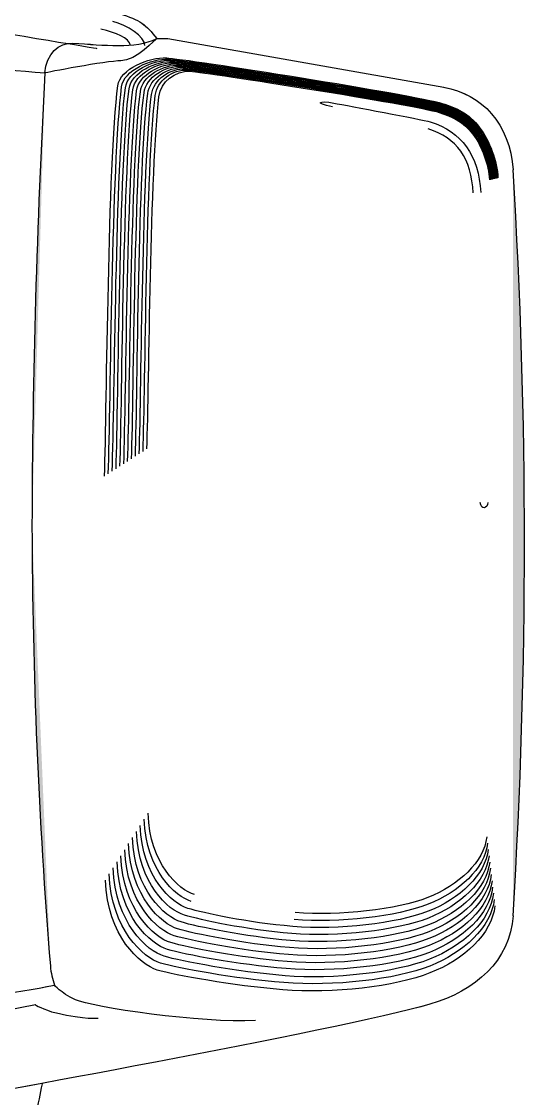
# Model space of a CAD drawing. Header units: millimetres. Extents: x 1111 to 1333, y -447 to -319.
# Drawn here: x 1291.9414 to 1292.1745, y -440.1179 to -439.6186 of the extents above; entities that cross this region are included whole.
import ezdxf

# ---------------------------------------------------------------- set-up
doc = ezdxf.new("R2010")
doc.units = ezdxf.units.MM

# ---------------------------------------------------------------- blocks, each defined once
blk = doc.blocks.new('scanne')
at = {"transparency": 33554559}
h = blk.add_hatch(color=256, dxfattribs=at)
h.paths.add_polyline_path([(2.52951, 2.8482), (2.66249, 2.82562)], flags=0)
h.paths.add_polyline_path([(2.69465, 2.44151, 0.030579), (2.69465, 2.7873)], flags=0)
h.paths.add_polyline_path([(2.48024, 2.4181, 0.063428), (2.48216, 2.40925)], flags=0)
h.paths.add_polyline_path([(2.47171, 2.6222, 0.019511), (2.48024, 2.4181)], flags=0)
h.paths.add_polyline_path([(2.47773, 2.83228, 0.012869), (2.47171, 2.6222)], flags=0)
at = {"lineweight": -3}
for points in [[(2.52953, 2.8482), (2.53459, 2.8482)], [(2.53459, 2.8482), (2.66251, 2.82562)]]:
    blk.add_lwpolyline(points, dxfattribs=at)
for centre, radius, start, end in [((3.62791, 17.13355), 14.34745, 264.824552, 265.401964), ((6.55513, 2.61028), 4.08344, 176.88353, 179.83266), ((-0.13891, 2.6144), 2.83885, 356.50835, 3.49165), ((5.09018, 2.62942), 2.61849, 180.15793, 184.62888), ((2.51594, 2.4212), 0.03583, 184.9572, 199.4743), ((-0.37218, 2.93742), 2.90596, 348.04914, 348.60939)]:
    blk.add_arc(centre, radius, start, end, dxfattribs=at)
for points in [[(2.34373, 2.86904), (2.35842, 2.86758), (2.5018, 2.84363), (2.5018, 2.84363)], [(2.52404, 2.84504), (2.52404, 2.84887), (2.51582, 2.85467), (2.50916, 2.85608)], [(2.51223, 2.85976), (2.52177, 2.85679), (2.52455, 2.85465), (2.52952, 2.84822)], [(2.51224, 2.85974), (2.52177, 2.85682), (2.52456, 2.85468), (2.52953, 2.8482)], [(2.51731, 2.84504), (2.51703, 2.84842), (2.51037, 2.85111), (2.50367, 2.85252)], [(2.47773, 2.83228), (2.47828, 2.84122), (2.48426, 2.84637), (2.49069, 2.84601)], [(2.47773, 2.83228), (2.47828, 2.84122), (2.48425, 2.84637), (2.49068, 2.84601)], [(2.49068, 2.84601), (2.5051, 2.84532), (2.51947, 2.84318), (2.52951, 2.8482)], [(2.49069, 2.84601), (2.5051, 2.84528), (2.51947, 2.84318), (2.52951, 2.8482)], [(2.52952, 2.84822), (2.52952, 2.84822), (2.51972, 2.83786), (2.51292, 2.83786)], [(2.51292, 2.83786), (2.50621, 2.83786), (2.47775, 2.83229), (2.47775, 2.83229)], [(2.51151, 2.82634), (2.51251, 2.834), (2.52597, 2.83979), (2.53414, 2.83925)], [(2.51325, 2.82588), (2.51421, 2.83345), (2.52707, 2.83916), (2.5351, 2.83865)], [(2.51499, 2.8254), (2.51599, 2.83293), (2.52812, 2.83859), (2.53615, 2.83813)], [(2.51668, 2.82495), (2.51764, 2.83239), (2.52922, 2.83804), (2.53711, 2.83754)], [(2.51844, 2.82444), (2.5194, 2.83188), (2.53025, 2.83745), (2.53815, 2.83699)], [(2.52019, 2.82402), (2.52115, 2.83132), (2.53137, 2.83688), (2.53913, 2.83638)], [(2.52193, 2.82356), (2.52284, 2.83082), (2.53242, 2.83629), (2.54013, 2.83583)], [(2.53414, 2.83925), (2.54235, 2.83879), (2.64978, 2.822), (2.66182, 2.81813)], [(2.5351, 2.83865), (2.54327, 2.8382), (2.64974, 2.82155), (2.66165, 2.81776)], [(2.53615, 2.83813), (2.54423, 2.83763), (2.64974, 2.82116), (2.66156, 2.81737)], [(2.53711, 2.83754), (2.54514, 2.83708), (2.6497, 2.82075), (2.66143, 2.81701)], [(2.53815, 2.83699), (2.54608, 2.83649), (2.64968, 2.82029), (2.66132, 2.8166)], [(2.53913, 2.83638), (2.54702, 2.83593), (2.64966, 2.81991), (2.6612, 2.81622)], [(2.52364, 2.82308), (2.52456, 2.83029), (2.5335, 2.83572), (2.54112, 2.83526)], [(2.52535, 2.82265), (2.52631, 2.82977), (2.53452, 2.83515), (2.54214, 2.83469)], [(2.52709, 2.82219), (2.528, 2.82926), (2.53562, 2.83455), (2.5431, 2.83414)], [(2.52883, 2.82172), (2.52974, 2.8287), (2.53668, 2.83404), (2.54411, 2.83358)], [(2.53056, 2.82124), (2.53152, 2.82818), (2.53777, 2.83342), (2.54512, 2.83301)], [(2.54013, 2.83583), (2.54793, 2.83538), (2.64961, 2.8195), (2.66102, 2.81585)], [(2.54112, 2.83526), (2.54887, 2.83485), (2.6496, 2.81907), (2.66096, 2.81547)], [(2.54214, 2.83469), (2.54981, 2.83424), (2.64957, 2.81868), (2.6608, 2.81508)], [(2.5431, 2.83414), (2.55072, 2.83369), (2.64953, 2.81827), (2.66066, 2.81471)], [(2.54411, 2.83358), (2.55164, 2.83317), (2.64954, 2.81784), (2.66053, 2.81433)], [(2.54512, 2.83301), (2.5526, 2.83255), (2.64949, 2.81741), (2.66039, 2.81394)], [(2.5053, 2.64528), (2.50645, 2.67803), (2.50686, 2.78934), (2.51151, 2.82634)], [(2.50709, 2.64642), (2.50823, 2.67885), (2.50864, 2.7892), (2.51325, 2.82588)], [(2.50887, 2.64758), (2.51001, 2.67974), (2.51042, 2.78909), (2.51499, 2.8254)], [(2.51066, 2.64877), (2.5118, 2.68061), (2.51207, 2.78896), (2.51668, 2.82495)], [(2.51246, 2.64986), (2.51356, 2.68143), (2.51392, 2.78882), (2.51844, 2.82444)], [(2.51426, 2.65103), (2.51536, 2.68228), (2.51577, 2.78867), (2.52019, 2.82402)], [(2.51604, 2.65217), (2.51714, 2.68315), (2.51746, 2.78857), (2.52193, 2.82356)], [(2.51785, 2.65334), (2.5189, 2.68399), (2.51913, 2.78841), (2.52364, 2.82308)], [(2.51961, 2.6545), (2.5207, 2.68484), (2.52088, 2.7883), (2.52535, 2.82265)], [(2.52139, 2.65564), (2.52248, 2.6857), (2.52276, 2.78816), (2.52709, 2.82219)], [(2.52317, 2.65676), (2.52427, 2.6866), (2.5245, 2.78805), (2.52883, 2.82172)], [(2.52495, 2.65793), (2.52605, 2.68744), (2.52646, 2.78789), (2.53056, 2.82124)], [(2.66249, 2.82562), (2.68023, 2.82251), (2.69319, 2.80883), (2.69465, 2.7873)], [(2.66251, 2.82562), (2.68021, 2.82251), (2.69321, 2.80883), (2.69467, 2.7873)], [(2.61104, 2.81651), (2.60206, 2.81829), (2.6047, 2.81956), (2.61159, 2.81829)], [(2.61159, 2.81829), (2.61843, 2.81696), (2.65206, 2.8108), (2.6563, 2.80957)], [(2.6612, 2.81622), (2.6675, 2.81421), (2.67306, 2.81166), (2.67767, 2.80564)], [(2.66132, 2.8166), (2.66766, 2.81459), (2.67331, 2.81199), (2.67792, 2.80592)], [(2.66143, 2.81701), (2.66781, 2.81501), (2.67351, 2.81236), (2.67821, 2.80625)], [(2.66156, 2.81737), (2.66799, 2.81537), (2.67374, 2.81267), (2.67848, 2.80652)], [(2.66165, 2.81776), (2.66817, 2.81571), (2.67397, 2.81302), (2.67871, 2.80681)], [(2.66182, 2.81813), (2.66839, 2.81607), (2.67428, 2.81343), (2.67902, 2.80709)], [(2.66039, 2.81394), (2.66637, 2.81203), (2.67166, 2.80961), (2.676, 2.80391)], [(2.66053, 2.81433), (2.66655, 2.81241), (2.67189, 2.80995), (2.67627, 2.8042)], [(2.66066, 2.81471), (2.66673, 2.81275), (2.67211, 2.81033), (2.67654, 2.80449)], [(2.6608, 2.81508), (2.66691, 2.81312), (2.67238, 2.81065), (2.67685, 2.80477)], [(2.66096, 2.81547), (2.66707, 2.8135), (2.67259, 2.811), (2.6771, 2.80507)], [(2.66102, 2.81585), (2.66727, 2.81385), (2.67283, 2.81129), (2.67735, 2.80536)], [(2.67619, 2.77659), (2.67537, 2.79256), (2.66862, 2.80223), (2.65534, 2.80629)], [(2.6563, 2.80957), (2.67099, 2.80506), (2.67874, 2.79406), (2.67965, 2.77677)], [(2.67821, 2.80625), (2.68287, 2.80013), (2.68615, 2.79087), (2.68661, 2.78335)], [(2.67848, 2.80652), (2.68318, 2.80036), (2.68651, 2.79096), (2.68697, 2.78339)], [(2.67871, 2.80681), (2.6835, 2.80061), (2.68683, 2.79112), (2.68729, 2.7835)], [(2.67902, 2.80709), (2.6839, 2.80088), (2.68732, 2.79126), (2.68764, 2.78355)], [(2.676, 2.80391), (2.68028, 2.7983), (2.6833, 2.78967), (2.68375, 2.78269)], [(2.67627, 2.8042), (2.6806, 2.79855), (2.68366, 2.78983), (2.68412, 2.78276)], [(2.67654, 2.80449), (2.68092, 2.79879), (2.68402, 2.78994), (2.68448, 2.78287)], [(2.67685, 2.80477), (2.68123, 2.79902), (2.68438, 2.79012), (2.68479, 2.78292)], [(2.6771, 2.80507), (2.68158, 2.79923), (2.68472, 2.79024), (2.68518, 2.78303)], [(2.67735, 2.80536), (2.68191, 2.79943), (2.68506, 2.7904), (2.68552, 2.7831)], [(2.67767, 2.80564), (2.68223, 2.7997), (2.68547, 2.79054), (2.68588, 2.78315)], [(2.67792, 2.80592), (2.68253, 2.7999), (2.68581, 2.79069), (2.68622, 2.78325)], [(2.68294, 2.63312), (2.68303, 2.63038), (2.67975, 2.62933), (2.67947, 2.63316)], [(2.54708, 2.45132), (2.53973, 2.45346), (2.52632, 2.46546), (2.5255, 2.489)], [(2.54388, 2.44492), (2.53649, 2.44716), (2.52276, 2.45943), (2.52189, 2.48338)], [(2.54548, 2.44815), (2.53814, 2.45029), (2.52463, 2.46243), (2.52372, 2.4862)], [(2.5408, 2.43861), (2.53322, 2.44085), (2.51917, 2.45335), (2.51831, 2.47775)], [(2.54232, 2.44178), (2.53484, 2.44402), (2.52097, 2.45638), (2.52011, 2.48056)], [(2.68247, 2.4781), (2.68115, 2.46642), (2.66947, 2.45561), (2.65515, 2.44995)], [(2.53762, 2.43225), (2.52996, 2.43453), (2.51563, 2.4473), (2.51472, 2.47212)], [(2.53922, 2.43539), (2.5316, 2.43768), (2.51741, 2.45031), (2.5165, 2.47495)], [(2.68284, 2.47516), (2.68152, 2.46339), (2.6697, 2.45244), (2.65524, 2.44678)], [(2.68315, 2.47225), (2.68183, 2.46034), (2.66992, 2.4493), (2.65533, 2.4436)], [(2.53605, 2.42902), (2.52829, 2.43135), (2.51383, 2.44426), (2.51292, 2.4693)], [(2.68351, 2.46933), (2.68219, 2.45734), (2.67015, 2.44621), (2.65541, 2.44041)], [(2.53296, 2.42273), (2.52502, 2.42505), (2.51029, 2.43819), (2.50933, 2.46369)], [(2.53451, 2.42588), (2.52667, 2.4282), (2.51202, 2.44125), (2.51111, 2.46652)], [(2.68386, 2.46639), (2.68253, 2.4543), (2.6704, 2.44308), (2.65548, 2.43724)], [(2.68419, 2.4635), (2.68287, 2.45127), (2.6706, 2.43996), (2.65559, 2.43403)], [(2.52976, 2.41632), (2.52177, 2.41873), (2.50672, 2.43215), (2.50572, 2.45806)], [(2.53132, 2.41951), (2.52338, 2.42193), (2.50842, 2.4352), (2.5075, 2.46089)], [(2.68456, 2.46058), (2.68319, 2.44826), (2.67078, 2.43681), (2.65568, 2.43088)], [(2.6849, 2.45767), (2.68353, 2.44522), (2.67103, 2.43372), (2.65575, 2.4277)], [(2.68519, 2.4548), (2.68387, 2.44221), (2.67123, 2.43053), (2.65586, 2.42451)], [(2.68555, 2.45188), (2.68418, 2.43919), (2.67146, 2.42747), (2.65595, 2.42131)], [(2.65524, 2.44678), (2.64078, 2.44112), (2.61409, 2.43798), (2.59315, 2.43976)], [(2.65515, 2.44995), (2.64082, 2.44434), (2.61441, 2.44124), (2.59365, 2.44302)], [(2.68592, 2.44898), (2.68455, 2.43616), (2.67169, 2.42435), (2.65604, 2.41814)], [(2.59209, 2.43325), (2.57065, 2.43498), (2.54999, 2.43955), (2.54232, 2.44178)], [(2.5926, 2.43653), (2.57134, 2.43831), (2.5515, 2.44269), (2.54388, 2.44492)], [(2.65533, 2.4436), (2.64073, 2.43785), (2.61381, 2.43475), (2.5926, 2.43653)], [(2.68623, 2.44606), (2.68491, 2.43315), (2.67195, 2.42115), (2.65612, 2.41495)], [(2.59157, 2.43003), (2.5699, 2.43181), (2.54851, 2.43633), (2.5408, 2.43861)], [(2.65548, 2.43724), (2.64061, 2.43136), (2.61315, 2.42821), (2.59157, 2.43003)], [(2.65541, 2.44041), (2.64068, 2.43462), (2.61344, 2.43143), (2.59209, 2.43325)], [(2.69465, 2.44151), (2.69337, 2.42061), (2.67713, 2.40656), (2.6561, 2.40045)], [(2.69467, 2.44151), (2.69334, 2.42061), (2.67715, 2.40656), (2.65612, 2.40045)], [(2.59054, 2.42349), (2.56846, 2.42527), (2.54551, 2.42992), (2.53762, 2.43225)], [(2.59104, 2.42673), (2.56914, 2.42851), (2.54697, 2.43311), (2.53922, 2.43539)], [(2.65559, 2.43403), (2.64058, 2.42814), (2.61285, 2.4249), (2.59104, 2.42673)], [(2.59001, 2.42022), (2.56771, 2.42209), (2.54398, 2.42669), (2.53605, 2.42902)], [(2.65575, 2.4277), (2.64042, 2.42168), (2.61218, 2.41839), (2.59001, 2.42022)], [(2.65568, 2.43088), (2.64049, 2.4249), (2.61257, 2.42157), (2.59054, 2.42349)], [(2.58898, 2.41369), (2.56626, 2.41556), (2.54099, 2.42031), (2.53296, 2.42273)], [(2.58948, 2.41698), (2.56699, 2.41881), (2.5425, 2.42351), (2.53451, 2.42588)], [(2.65586, 2.42451), (2.6404, 2.4184), (2.61188, 2.41511), (2.58948, 2.41698)], [(2.58843, 2.41048), (2.56553, 2.41235), (2.53948, 2.41709), (2.53132, 2.41951)], [(2.65604, 2.41814), (2.6403, 2.41194), (2.61124, 2.40861), (2.58843, 2.41048)], [(2.65595, 2.42131), (2.64035, 2.4152), (2.61156, 2.41178), (2.58898, 2.41369)], [(2.58792, 2.40719), (2.56479, 2.40906), (2.53797, 2.4139), (2.52976, 2.41632)], [(2.65612, 2.41495), (2.64024, 2.40865), (2.61096, 2.40523), (2.58792, 2.40719)], [(2.42705, 2.39999), (2.43818, 2.40218), (2.46396, 2.40588), (2.48216, 2.40925)], [(2.42707, 2.39999), (2.4382, 2.40218), (2.46393, 2.40588), (2.48218, 2.40925)], [(2.49182, 2.40255), (2.48471, 2.40588), (2.48215, 2.40925), (2.48215, 2.40925)], [(2.57531, 2.39297), (2.55081, 2.39142), (2.49894, 2.39917), (2.49182, 2.40255)], [(2.41626, 2.38991), (2.42401, 2.39092), (2.47319, 2.40027), (2.47319, 2.40027)], [(2.6561, 2.40045), (2.61477, 2.3885), (2.43275, 2.35579), (2.43275, 2.35579)], [(2.65612, 2.40045), (2.61479, 2.3885), (2.43277, 2.35579), (2.43277, 2.35579)], [(2.47319, 2.40027), (2.47319, 2.40027), (2.47675, 2.39785), (2.483, 2.39644)], [(2.483, 2.39644), (2.49645, 2.39329), (2.50239, 2.39402), (2.50239, 2.39402)]]:
    blk.add_open_spline(points, degree=3, dxfattribs=at)

msp = doc.modelspace()

# ---------------------------------------------------------------- block references
msp.add_blockref('scanne', (1289.47453, -442.47464))

doc.saveas('drawing.dxf')
